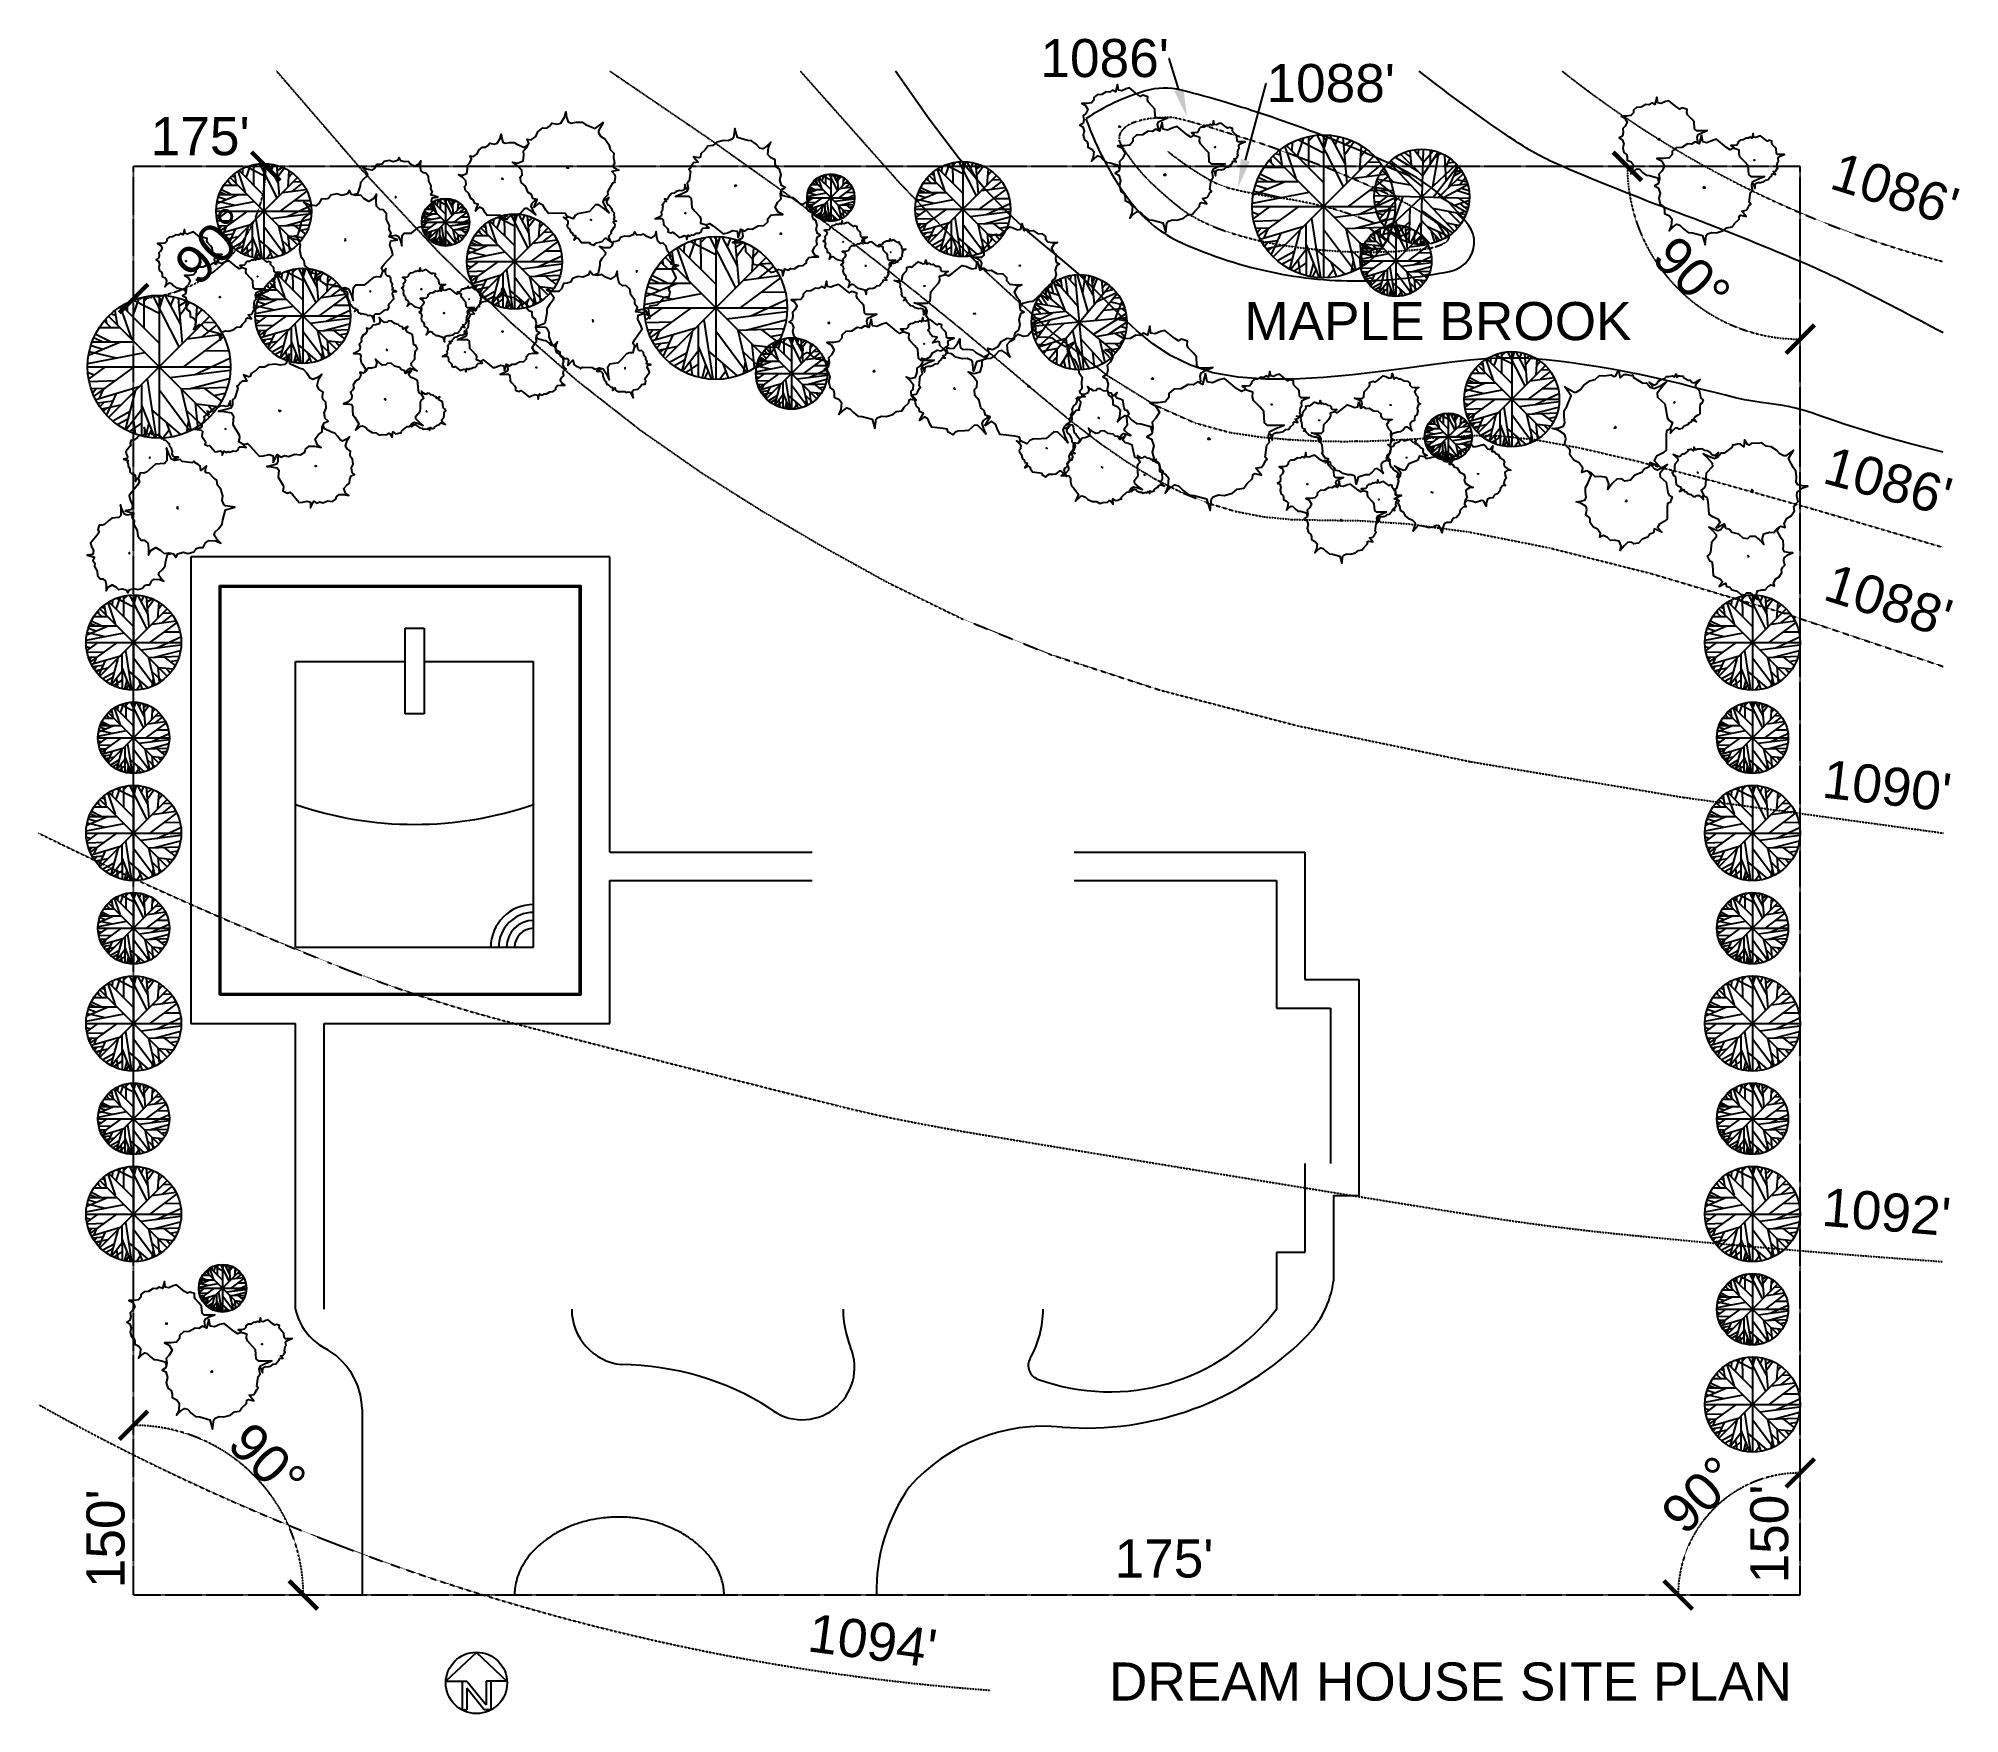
# Model space of a CAD drawing. Header units: inches. Extents: x -120 to 2301, y -149 to 1961.
import ezdxf
from ezdxf import colors
from ezdxf.entities.mleader import LeaderData, LeaderLine
from ezdxf.math import Vec2, Vec3

# ---------------------------------------------------------------- set-up
doc = ezdxf.new("R2010")
doc.units = ezdxf.units.IN
doc.header["$MEASUREMENT"] = 0
doc.linetypes.add('HIDDEN2', pattern=[0.1875, 0.125, -0.0625])
doc.linetypes.add('PHANTOM2', pattern=[1.25, 0.625, -0.125, 0.125, -0.125, 0.125, -0.125])
for name, color, linetype in [('c-anno-text', 2, 'Continuous'), ('c-prop', 6, 'PHANTOM2'), ('c-topo', 2, 'HIDDEN2'), ('c-watr', 4, 'Continuous')]:
    doc.layers.add(name, color=color, linetype=linetype)
doc.layers.add('c-prop-lndscp', color=7, linetype='Continuous', true_color=0x3fd968)
doc.layers.add('c-tree', color=4, linetype='Continuous', plot=False)
doc.styles.get("Standard").update_dxf_attribs({"font": 'arial.ttf'})
doc.dimstyles.get("Standard").update_dxf_attribs({"dimtxt": 48, "dimasz": 36, "dimexe": 0.18, "dimexo": 0.0625, "dimgap": 0.09, "dimtad": 1, "dimdec": 6, "dimzin": 3, "dimdsep": 46, "dimlunit": 4, "dimtxsty": 'Standard', "dimblk": 'ARCHTICK', "dimcen": 0.09, "dimclrd": 256, "dimclre": 256, "dimclrt": 256, "dimadec": 0, "dimazin": 0, "dimtfac": 1, "dimtdec": 6, "dimtofl": 0, "dimtmove": 2, "dimatfit": 3, "dimfxl": 1, "dimtolj": 1, "dimtzin": 0, "dimlwd": -1, "dimlwe": -1, "dimarcsym": 0})

# ---------------------------------------------------------------- blocks, each defined once
blk = doc.blocks.new('Tree - deciduous plan')
for p, q in [((-32.6092, 50.4264), (-23.2782, 23.5674)), ((-31.2008, 51.1035), (-0.2149, 20.1818)), ((-26.4472, 46.5894), (-26.2712, 53.8116)), ((-22.0458, 42.0753), (-16.5881, 57.6486)), ((-21.1656, 55.8436), (-0.0388, 45.0094)), ((-12.5388, 54.9406), (-7.9613, 59.4546)), ((-12.3627, 32.1443), (-12.5388, 58.7776)), ((-5.3205, 59.6806), (16.5105, 16.7963)), ((2.426, 54.9406), (-1.4472, 59.9056)), ((0, 59.9996), (0, -60)), ((0.4894, 48.6208), (3.6584, 59.6806)), ((18.2711, 35.5298), (5.419, 59.6806)), ((9.8203, 51.5549), (12.8133, 58.5516)), ((19.6795, 19.5047), (16.3344, 57.6486)), ((17.0387, 51.1035), (23.2006, 55.1666)), ((17.7429, 43.6552), (25.4894, 54.2636)), ((31.6513, 50.8778), (30.2429, 30.5643)), ((-49.8627, 32.8214), (-32.7853, 32.8214)), ((-45.8134, 38.2383), (-40.5318, 33.0471)), ((-43.8768, 36.4326), (-44.405, 40.2696)), ((42, 42), (-42, -42)), ((42, -42), (-42, 42)), ((-40.1797, 44.558), (-36.4825, 43.2038)), ((-37.0107, 47.0408), (-35.25, 35.5298)), ((31.1232, 42.5267), (35.8767, 48.1693)), ((36.2288, 25.1474), (48.9049, 35.0784)), ((37.1091, 37.1098), (46.6161, 37.5612)), ((-32.2571, 20.6333), (-59.1937, 9.348)), ((-57.081, 17.9248), (-47.0458, 14.7649)), ((-56.0247, 20.859), (-20.8134, 20.859)), ((-54.7923, 24.4702), (-47.75, 21.0847)), ((-53.2078, 27.4044), (-40.1797, 20.859)), ((54.3626, 25.3731), (20.9119, 0.3198)), ((23.3767, 23.3417), (53.3063, 27.4044)), ((-59.7219, 2.8025), (-12.0106, 12.0565)), ((-58.6656, 12.7336), (-35.9543, 7.5424)), ((-54.6162, -24.7335), (-20.2853, 0.0941)), ((29.3626, -6.6771), (59.4682, 7.091)), ((38.5175, 13.4107), (58.2359, 13.6364)), ((-60, 0), (60, 0)), ((-59.7219, -4.8714), (-54.2641, -6.6771)), ((-45.2853, -0.1316), (-59.0177, -10.0627)), ((-58.4895, -12.3197), (-36.4825, -11.6426)), ((-14.8275, -15.0282), (-14.6515, -57.6865)), ((-10.074, -10.0627), (-2.5036, -59.7178)), ((9.2922, -9.1598), (59.6443, -2.8401)), ((26.3697, -18.4138), (58.9401, -9.8369)), ((-57.081, -18.4138), (-45.2853, -17.9624)), ((-52.6797, -18.188), (-55.4966, -22.0251)), ((-53.2078, -27.442), (-16.7641, -16.6081)), ((-38.9472, -29.0219), (-51.4472, -30.6018)), ((-47.2219, -19.3166), (-50.2148, -26.3135)), ((-46.5177, -30.1504), (-49.5106, -33.536)), ((-35.9543, -22.4765), (-44.0529, -40.5329)), ((-19.9331, -20.2194), (-28.5599, -52.721)), ((-14.6515, -32.1818), (-3.912, -59.4922)), ((-0.0388, -19.0909), (25.8415, -53.8495)), ((18.6232, -18.6394), (26.7218, -53.3981)), ((18.7992, -18.6394), (57.3556, -17.2853)), ((30.419, -30.1504), (32.3556, -50.0125)), ((31.4753, -31.279), (49.6091, -33.3103)), ((38.1654, -18.188), (52.426, -29.0219)), ((45.9119, -24.0564), (55.595, -22.2508)), ((-32.4331, -32.4075), (-48.1021, -35.5674)), ((-43.7008, -34.6645), (-46.6937, -37.373)), ((-24.6867, -37.8244), (-38.7712, -45.7241)), ((-26.2712, -43.9185), (-34.7219, -48.6583)), ((-14.6515, -36.2445), (-27.6797, -52.9467)), ((-14.6515, -47.3041), (-25.0388, -54.3009)), ((-21.5177, -45.4984), (-19.9331, -56.1065)), ((-8.4895, -47.5298), (-11.4825, -58.5893)), ((-6.2008, -36.2445), (17.919, -57.0094)), ((5.9471, -46.6269), (10.5246, -58.5893)), ((22.8485, -36.4702), (35.3485, -48.4326)), ((24.7852, -44.8213), (23.0246, -54.978)), ((41.5105, -32.6332), (46.088, -38.0501)), ((-6.3768, -52.721), (-9.3698, -58.815)), ((8.4119, -53.1724), (3.8344, -59.4922))]:
    blk.add_line(p, q)
blk.add_circle((0, 0), 60)
blk = doc.blocks.new('North Arrow')
for p, q in [((0, 0), (-12.86, -11.999)), ((0, 0), (12.782, -11.999)), ((-12.86, -11.999), (-6, -11.999)), ((-6, -11.999), (-6, -23.999)), ((-6, -11.999), (-4, -11.999)), ((-4, -11.999), (4, -21.999)), ((3.195, -23.996), (-4, -15.002)), ((-4, -15.002), (-4, -23.999)), ((4, -11.999), (4, -21.999)), ((6, -11.999), (4, -11.999)), ((12.782, -11.999), (6, -11.999)), ((6, -11.999), (6, -23.999)), ((-6, -23.999), (-4, -23.999)), ((6, -23.999), (3.195, -23.999))]:
    blk.add_line(p, q)
blk.add_circle((-0.013, -12.745), 12.885)
blk = doc.blocks.new('Clump of Trees or Bushes - plan')
for points in [[(-10.993, 56.487), (-9.228, 58.426), (-10.144, 63.512), (-8.923, 67.033), (-3.43, 69.772), (2.673, 72.119), (-2.82, 71.728), (-10.449, 71.728), (-13.195, 74.075), (-13.806, 83.073), (-16.857, 86.594), (-22.045, 92.071), (-22.961, 94.81), (-22.656, 98.722), (-28.759, 100.678), (-31.811, 99.113), (-35.472, 101.461), (-45.543, 109.676), (-49.815, 108.503), (-55.308, 106.155), (-59.58, 106.938), (-60.801, 113.98), (-63.242, 104.982), (-67.209, 106.938), (-70.872, 104.59), (-74.839, 104.982), (-80.637, 101.461), (-86.435, 101.069), (-90.402, 97.548), (-90.402, 94.419), (-93.454, 90.898), (-98.947, 90.115), (-105.66, 90.115), (-101.083, 87.768), (-98.031, 82.682), (-100.778, 77.596), (-103.829, 74.466), (-103.219, 69.772), (-104.134, 65.077), (-108.102, 62.73), (-104.439, 60.774), (-102.609, 55.297), (-103.829, 50.211), (-102.303, 44.342), (-98.947, 41.995), (-98.031, 38.865), (-98.031, 34.953), (-93.148, 32.606), (-90.707, 29.476), (-91.317, 22.434), (-93.454, 17.348), (-89.487, 21.26), (-85.519, 23.999), (-82.468, 23.216), (-78.806, 19.304), (-74.228, 15.783), (-69.956, 15.392), (-59.886, 12.653), (-58.254, 7.074)], [(59.448, 5.262), (60.936, 4.858), (62.652, -1.011), (63.415, 4.858), (64.178, 5.836), (66.848, 6.814), (69.709, 6.569), (73.905, 7.792), (76.385, 9.748), (79.627, 10.237), (81.153, 12.438), (84.014, 15.127), (84.205, 17.084), (85.158, 17.573), (88.591, 16.839), (85.73, 20.262), (88.591, 20.751), (89.545, 21.974), (90.689, 24.174), (91.452, 24.663), (90.499, 25.886), (91.261, 31.999), (92.596, 33.466), (92.024, 36.645), (92.787, 38.845), (96.22, 40.557), (100.035, 42.024), (96.602, 41.779), (91.834, 41.779), (90.117, 43.246), (89.736, 48.871), (87.828, 51.071), (84.586, 54.494), (84.014, 56.206), (84.205, 58.651), (80.39, 59.873), (78.483, 58.895), (76.194, 60.362), (69.9, 65.497), (67.23, 64.764), (63.797, 63.297), (61.126, 63.786), (60.364, 68.187), (58.838, 62.563), (56.358, 63.786), (54.07, 62.319), (51.59, 62.563), (47.966, 60.362), (44.343, 60.118), (41.863, 57.917), (41.863, 55.961), (39.956, 53.761), (36.523, 53.272), (32.327, 53.272), (35.187, 51.805), (36.641, 49.381)]]:
    blk.add_lwpolyline(points)
for points in [[(-4.577, 66.508), (-7.629, 55.261), (-12.588, 57.706), (-17.166, 54.772), (-22.125, 55.261), (-29.372, 50.86), (-36.62, 50.371), (-41.579, 45.969), (-41.579, 42.057), (-45.393, 37.656), (-52.259, 36.678), (-60.651, 36.678), (-54.93, 33.743), (-51.115, 27.386), (-54.548, 21.029), (-58.363, 17.116), (-57.6, 11.248), (-58.744, 5.38), (-63.703, 2.446), (-59.126, 0), (-56.837, -6.846), (-58.363, -13.203), (-56.455, -20.539), (-52.259, -23.473), (-51.115, -27.385), (-51.115, -32.275), (-45.012, -35.21), (-41.96, -39.122), (-42.723, -47.924), (-45.393, -54.282), (-40.434, -49.391), (-35.475, -45.968), (-31.661, -46.946), (-27.083, -51.837), (-21.362, -56.238), (-16.021, -56.727), (-3.433, -60.15), (0, -71.887), (1.526, -60.15), (3.052, -58.194), (8.392, -56.238), (14.114, -56.727), (22.506, -54.282), (27.465, -50.369), (33.949, -49.391), (37.001, -44.99), (42.723, -39.611), (43.104, -35.699), (45.012, -34.721), (51.878, -36.188), (46.156, -29.341), (51.878, -28.363), (53.785, -25.918), (56.074, -21.517), (57.6, -20.539), (55.692, -18.094), (57.218, -5.868), (59.888, -2.934), (58.744, 3.424), (60.27, 7.825), (67.136, 11.248), (74.765, 14.182), (67.899, 13.693), (58.363, 13.693), (54.93, 16.627), (54.167, 27.875), (50.352, 32.276), (43.867, 39.123), (42.723, 42.546), (43.104, 47.436), (35.475, 49.882), (31.661, 47.925), (27.083, 50.86), (14.495, 61.129), (9.155, 59.662), (2.289, 56.728), (-3.052, 57.706)], [(-58.055, 61.947), (-58.97, 60.774), (-57.139, 60.774)], [(62.08, 35.667), (61.508, 34.933), (62.652, 34.933)], [(-1.144, 1.468), (-2.289, 0), (0, 0)]]:
    blk.add_lwpolyline(points, close=True)
blk = doc.blocks.new('_ArchTick')
at = {"color": 0, "linetype": 'ByBlock', "const_width": 0.15}
blk.add_lwpolyline([(-0.5, -0.5), (0.5, 0.5)], dxfattribs=at)
blk = doc.blocks.new('*D6')
at = {"layer": 'c-topo', "transparency": 16777216}
blk.add_arc((2100, 0), 153.8, 90, 180, dxfattribs=at)
at = {"layer": 'Defpoints', "color": 0, "transparency": 16777216}
for p in [(2100, 1800), (2023.1, 133.2), (0, 0), (2100, 0), (2100, 0)]:
    blk.add_point(p, dxfattribs=at)
at = {"layer": 'c-topo', "transparency": 16777216, "xscale": 36, "yscale": 36, "zscale": 36}
blk.add_blockref('_ArchTick', (2100, 153.8), dxfattribs=at)
at = {"layer": 'c-topo', "transparency": 16777216, "xscale": 36, "yscale": 36, "zscale": 36, "rotation": 269.9999999999999}
blk.add_blockref('_ArchTick', (1946.2, 0), dxfattribs=at)
at = {"layer": 'c-topo', "transparency": 16777216, "insert": (1973.8, 126.2), "char_height": 48, "attachment_point": 5, "rotation": 45}
blk.add_mtext('\\A1;90°', dxfattribs=at)
blk = doc.blocks.new('*D7')
at = {"layer": 'c-topo', "transparency": 16777216}
blk.add_arc((0, 0), 213.8, 0, 90, dxfattribs=at)
at = {"layer": 'Defpoints', "color": 0, "transparency": 16777216}
for p in [(0, 1800), (185.2, 106.9), (0, 0), (0, 0), (2100, 0)]:
    blk.add_point(p, dxfattribs=at)
at = {"layer": 'c-topo', "transparency": 16777216, "xscale": 36, "yscale": 36, "zscale": 36}
for p, rotation in [((0, 213.8), 179.9999999999999), ((213.8, 0), 270)]:
    blk.add_blockref('_ArchTick', p, dxfattribs=dict(at, rotation=rotation))
at = {"layer": 'c-topo', "transparency": 16777216, "insert": (168.6, 168.6), "char_height": 48, "attachment_point": 5, "rotation": 315}
blk.add_mtext('\\A1;90°', dxfattribs=at)
blk = doc.blocks.new('*D8')
at = {"layer": 'c-topo', "transparency": 16777216}
blk.add_arc((0, 1800), 166.6, 270, 0, dxfattribs=at)
at = {"layer": 'Defpoints', "color": 0, "transparency": 16777216}
for p in [(0, 1800), (0, 1800), (2100, 1800), (83.3, 1655.7), (0, 0)]:
    blk.add_point(p, dxfattribs=at)
at = {"layer": 'c-topo', "transparency": 16777216, "xscale": 36, "yscale": 36, "zscale": 36}
for p, rotation in [((166.6, 1800), 90), ((0, 1633.4), 180)]:
    blk.add_blockref('_ArchTick', p, dxfattribs=dict(at, rotation=rotation))
at = {"layer": 'c-topo', "transparency": 16777216, "insert": (100.4, 1699.6), "char_height": 48, "attachment_point": 5, "rotation": 45}
blk.add_mtext('\\A1;90°', dxfattribs=at)
blk = doc.blocks.new('*D9')
at = {"layer": 'c-topo', "transparency": 16777216}
blk.add_arc((2100, 1800), 217.8, 180, 270, dxfattribs=at)
at = {"layer": 'Defpoints', "color": 0, "transparency": 16777216}
for p in [(0, 1800), (2100, 1800), (2100, 1800), (1911.3, 1691.1), (2100, 0)]:
    blk.add_point(p, dxfattribs=at)
at = {"layer": 'c-topo', "transparency": 16777216, "xscale": 36, "yscale": 36, "zscale": 36, "rotation": 90}
blk.add_blockref('_ArchTick', (1882.2, 1800), dxfattribs=at)
at = {"layer": 'c-topo', "transparency": 16777216, "xscale": 36, "yscale": 36, "zscale": 36}
blk.add_blockref('_ArchTick', (2100, 1582.2), dxfattribs=at)
at = {"layer": 'c-topo', "transparency": 16777216, "insert": (1963.4, 1663.4), "char_height": 48, "attachment_point": 5, "rotation": 315}
blk.add_mtext('\\A1;90°', dxfattribs=at)

msp = doc.modelspace()

# ---------------------------------------------------------------- linework, layer by layer
at = {"layer": 'c-prop'}
for p, q in [((0, 0), (0, 1800)), ((0, 1800), (2100, 1800)), ((2100, 0), (2100, 1800)), ((0, 0), (2100, 0))]:
    msp.add_line(p, q, dxfattribs=at)
at = {"layer": 'c-prop-lndscp'}
for p, q in [((600, 1308), (72, 1308)), ((72, 1308), (72, 720)), ((600, 936), (600, 1308)), ((108, 1272), (564, 1272)), ((108, 756), (108, 1272)), ((110, 758), (110, 1270)), ((110, 1270), (562, 1270)), ((562, 758), (562, 1270)), ((564, 756), (564, 1272)), ((342, 1110), (342, 1218)), ((342, 1218), (366, 1218)), ((366, 1218), (366, 1110)), ((204, 816), (204, 1176)), ((204, 1176), (342, 1176)), ((366, 1176), (504, 1176)), ((504, 816), (504, 1176)), ((366, 1110), (342, 1110)), ((564, 936), (562, 936)), ((600, 936), (855, 936)), ((1185, 936), (1476, 936)), ((1476, 936), (1476, 775.5)), ((564, 900), (562, 900)), ((600, 720), (600, 900)), ((600, 900), (855, 900)), ((1185, 900), (1440, 900)), ((1440, 900), (1440, 739.5)), ((564, 864), (562, 864)), ((204, 816), (504, 816)), ((1476, 775.5), (1544, 775.5)), ((1544, 775.5), (1544, 503.5)), ((108, 756), (564, 756)), ((110, 758), (562, 758)), ((1440, 739.5), (1508, 739.5)), ((1508, 739.5), (1508, 543.5)), ((72, 720), (204, 720)), ((204, 360), (204, 720)), ((240, 360), (240, 720)), ((240, 720), (600, 720)), ((1476, 543.5), (1476, 431.5)), ((1512, 503.5), (1512, 395.5)), ((1512, 503.5), (1544, 503.5)), ((1476, 431.5), (1440, 431.5)), ((1440, 431.5), (1440, 360)), ((288, 234), (288, 0))]:
    msp.add_line(p, q, dxfattribs=at)
for centre, radius, start, end in [((354, 1431.1781245), 460.3042472, 250.9816217666, 289.0183782334), ((504, 816), 54, 90, 180), ((504, 816), 44, 90, 180), ((504, 816), 34, 90, 180), ((504, 816), 24, 90, 180), ((1388.7419802, 412.7470449), 124.4588285, 314.5152820119, 352.0345283127), ((275.3903779, 375.4754869), 73.0484549, 192.2309268627, 241.0185493004), ((622.6141171, 360.3755647), 70.6151158, 180.3047275695, 263.3840186353), ((1020, 360), 126, 180, 202.3996357633), ((1020, 360), 126, 330.4721213265, 0), ((1230, 519.9874995), 264, 249.8595652506, 322.6982097079), ((1200.1757788, 601.8266843), 391.4928703, 265.5764852666, 314.792771607), ((197.7370513, 231.7843669), 90.2901375, 1.4061244488, 62.0928398389), ((842.4866964, 286.8356162), 66, 231.5941250066, 22.3996357633), ((1145.2967029, 289.0300327), 18, 150.4721213265, 249.8595652506), ((1147.4719002, -14.2659595), 226.8852383, 84.3064602012, 138.5805217768), ((1164.1552474, 4.77885), 228.2052898, 144.9504045372, 181.1999193827)]:
    msp.add_arc(centre, radius, start, end, dxfattribs=at)
for start_param, end_param in [(4.0953856428, 4.7123889804), (6.2831853072, 6.2927174491), (3.1511247955, 3.1526741443)]:
    msp.add_ellipse((612, 0), major_axis=(-324, 2.766604), ratio=0.8957737604, start_param=start_param, end_param=end_param, dxfattribs=at)
msp.add_open_spline([(744.007417, 0), (744.0007945, 0.8228964), (743.9792231, 1.6459631), (743.8250741, 5.1232386), (743.5524981, 7.7844308), (742.6938875, 13.0729496), (742.1193949, 15.6907987), (740.6369988, 20.986606), (739.7293804, 23.6625569), (737.5464875, 29.0709748), (736.2687544, 31.808682), (733.7978501, 36.4131924), (732.7154037, 38.269608), (730.3589836, 41.9899345), (729.0818845, 43.858641), (726.0940258, 47.9082248), (724.3464624, 50.0881171), (721.1962933, 53.6980378), (719.8692215, 55.1389173), (717.0787379, 58.0065514), (715.6175407, 59.4308165), (712.2192402, 62.5684589), (710.2497238, 64.2734276), (706.5584481, 67.2621864), (704.8714667, 68.559129), (701.3702325, 71.1106453), (699.5586949, 72.3630701), (695.2852709, 75.1605101), (692.7863425, 76.6858534), (687.9927319, 79.403562), (685.7215972, 80.6115656), (681.0438778, 82.938001), (678.6410319, 84.0543856), (673.39687, 86.3212439), (670.539926, 87.4562507), (665.5095618, 89.2803468), (663.3640845, 90.0061362), (659.0024497, 91.3763101), (656.7890274, 92.019744), (650.0697197, 93.8165195), (645.4847834, 94.8358743), (638.1356987, 96.140541), (635.4006041, 96.5561481), (629.8853492, 97.2541622), (627.107618, 97.5361528), (620.9995627, 98.0036972), (617.6654056, 98.1603555), (611.4796767, 98.2679956), (608.6189572, 98.2450989), (602.8983144, 98.0545423), (600.040814, 97.8868521), (593.7165699, 97.3551543), (590.2571408, 96.9554541), (582.0170929, 95.7427621), (577.2412844, 94.8213585), (569.7051946, 93.0211661), (566.8797128, 92.2638516), (561.7790881, 90.746926), (559.4891912, 90.007529), (554.9709385, 88.4329367), (552.7457395, 87.5987221), (547.4327504, 85.4657768), (544.3874494, 84.1219033), (539.0466843, 81.5493692), (536.7179604, 80.3462815), (532.17998, 77.8415788), (529.974574, 76.5418759), (525.4156108, 73.6822988), (523.082676, 72.1110364), (519.2924221, 69.3791293), (517.782275, 68.2369128), (514.8493977, 65.9127223), (513.4286937, 64.732229), (509.309498, 61.1480823), (506.754159, 58.7014795), (501.8148597, 53.5196144), (499.4525879, 50.7579983), (495.894814, 46.1403783), (494.573176, 44.2901728), (490.9080094, 38.7603944), (488.845692, 35.0745089), (485.4169328, 27.7932376), (484.0506574, 24.2008088), (481.9213641, 17.1049269), (481.1587141, 13.6028341), (480.2408422, 7.1169168), (480.0186005, 4.1252123), (479.9930008, 1.1271947)], degree=3, knots=[3.15643148, 3.15643148, 3.15643148, 3.15643148, 3.1889402685, 3.1889402685, 3.2936995323, 3.2936995323, 3.3950333757, 3.3950333757, 3.4963672192, 3.4963672192, 3.5977010626, 3.5977010626, 3.6657637459, 3.6657637459, 3.7338264292, 3.7338264292, 3.8134619344, 3.8134619344, 3.8669501662, 3.8669501662, 3.920438398, 3.920438398, 3.9861595485, 3.9861595485, 4.0381717575, 4.0381717575, 4.0901839666, 4.0901839666, 4.157176201, 4.157176201, 4.2145794448, 4.2145794448, 4.2719826887, 4.2719826887, 4.3370698041, 4.3370698041, 4.3843593181, 4.3843593181, 4.4316488321, 4.4316488321, 4.5262278601, 4.5262278601, 4.5814624723, 4.5814624723, 4.6366970845, 4.6366970845, 4.7025209825, 4.7025209825, 4.7590213099, 4.7590213099, 4.8155216373, 4.8155216373, 4.8847104344, 4.8847104344, 4.9824163512, 4.9824163512, 5.0423388807, 5.0423388807, 5.0926279792, 5.0926279792, 5.1429170777, 5.1429170777, 5.2149220051, 5.2149220051, 5.2735522264, 5.2735522264, 5.3321824477, 5.3321824477, 5.3987792461, 5.3987792461, 5.4453138241, 5.4453138241, 5.4918484021, 5.4918484021, 5.5849175581, 5.5849175581, 5.6873452044, 5.6873452044, 5.7555495399, 5.7555495399, 5.8919582109, 5.8919582109, 6.0283668818, 6.0283668818, 6.1647755528, 6.1647755528, 6.2831853072, 6.2831853072, 6.2831853072, 6.2831853072], dxfattribs=at)
msp.add_open_spline([(479.9930008, 1.1271947), (479.9897924, 0.7514619), (479.989675, 0.375748), (479.9926632, 0)], degree=3, dxfattribs=at)
at = {"layer": 'c-topo'}
for points in [[(180, 1920), (287.1679688, 1795.78125), (384.84375, 1691.25), (474.7851563, 1603.59375), (558.75, 1530), (638.4960938, 1467.65625), (715.78125, 1413.75), (792.3632813, 1365.46875), (870, 1320), (951.5039063, 1275), (1043.90625, 1230), (1155.2929688, 1185), (1293.75, 1140), (1467.3632812, 1095), (1684.21875, 1050), (1952.4023438, 1005), (2280, 960)], [(600, 1920), (724.1796875, 1835.46875), (828.4375, 1761.25), (915.3515625, 1696.40625), (987.5, 1640), (1047.4609375, 1591.09375), (1097.8125, 1548.75), (1141.1328125, 1512.03125), (1180, 1480), (1216.640625, 1451.8652344), (1251.875, 1427.421875), (1286.171875, 1406.6113281), (1320, 1389.375), (1353.828125, 1375.6542969), (1388.125, 1365.390625), (1423.359375, 1358.5253906), (1460, 1355), (1499.3359375, 1354.2285156), (1545.9375, 1353.515625), (1605.1953125, 1349.6386719), (1682.5, 1339.375), (1783.2421875, 1319.5019531), (1912.8125, 1286.796875), (2076.6015625, 1238.0371094), (2280, 1170)], [(840, 1920), (964.1796875, 1780.0566406), (1068.4375, 1672.328125), (1155.3515625, 1592.4667969), (1227.5, 1536.125), (1287.4609375, 1498.9550781), (1337.8125, 1476.609375), (1381.1328125, 1464.7402344), (1420, 1459), (1456.5820312, 1455.7207031), (1491.40625, 1453.953125), (1524.5898438, 1453.4277344), (1556.25, 1453.875), (1586.5039062, 1455.0253906), (1615.46875, 1456.609375), (1643.2617188, 1458.3574219), (1670, 1460), (1696.6210938, 1461.0390625), (1727.34375, 1460.0625), (1767.2070312, 1455.4296875), (1821.25, 1445.5), (1894.5117188, 1428.6328125), (1992.03125, 1403.1875), (2118.8476562, 1367.5234375), (2280, 1320)]]:
    msp.add_lwpolyline(points, dxfattribs=at)
for points in [[(1800, 1920, 0.0207091692), (1887.5161149, 1856.3258097, 0.0207091692), (1980, 1800.110119, 0.0309927527), (2126.2738777, 1730.7482941, 0.0309927527), (2280, 1680)], [(1563.48235, 1728.311975, 0.0118965563), (1523.1264997, 1742.7500889, 0.0207573091), (1499.5, 1749.5, 0.0233054139), (1442.6736311, 1760.4387597, -0.0229656783), (1385, 1771.5, -0.0720464525), (1355.014463, 1783.4507758, -0.0371834831), (1303.5, 1818.5)], [(-120, 960, 0.0191953299), (249.1385844, 795.6430296, 0.0319481032), (480, 720, 0.0019446907), (890.9048711, 615.574072, 0.0116420838), (960, 600, 0.0083161303), (1065.9931513, 580.5174369, 0.0014403536), (1680, 480, 0.014930763), (1878.3089725, 454.1688207, 0.0074053762), (2280, 420)], [(1080, -120, -0.043074314), (589.6429482, -41.4282072, -0.043074314), (120, 120, -0.0116200558), (-1.394595, 177.21081, -0.0116200558), (-120, 240)]]:
    msp.add_lwpolyline(points, format="xyb", dxfattribs=at)
msp.add_lwpolyline([(1244.9338226, 1844.476059, 0.3130268539), (1243.7961966, 1827.662901, 0.0714086171), (1286.407764, 1775.156595, 0.0191538522), (1318.2468924, 1747.8909293, 0.0402959489), (1334.8317269, 1736.8027419, 0.049479302), (1381.3502893, 1716.5900999, 0.0375805454), (1446.2129233, 1700.9992716, 0.0201738936), (1503.435223, 1694.0748407, 0.0210416636), (1558.6599356, 1691.9750501, 0.0283178967), (1628.2550063, 1696.2042075, 0.0842700607), (1650.8780799, 1702.8434423, 0.011711428), (1651.9584377, 1703.4018048, 0.0090114496), (1653.3311404, 1704.1849679, 0.5226552022), (1654.3851714, 1718.9858606, 0.0657933609), (1574.9818183, 1767.3716751, 0.0026799868), (1518.2137209, 1792.0800687, 0.0105784472), (1503.669429, 1797.9569028, 0.0017954376), (1444.645385, 1820.1237673, 0.0065187654), (1428.2887166, 1825.9581751, 0.0045482673), (1412.2355614, 1831.286867, 0.0015932793), (1366.2267473, 1845.9341748, 0.0090545807), (1331.8637455, 1856.0733093, 0.0152782631), (1311.2273858, 1861.0852289, 0.057650867), (1306.4076873, 1861.5324581, 0.0130928067), (1285.1864806, 1860.495373, 0.0760810059), (1258.1230168, 1854.2475044, 0.1301658902)], format="xyb", close=True, dxfattribs=at)
at = {"layer": 'c-watr'}
msp.add_lwpolyline([(2280, 1440), (2239.0527344, 1450.5615234), (2205.546875, 1459.8046875), (2178.4863281, 1467.8173828), (2156.875, 1474.6875), (2139.7167969, 1480.5029297), (2126.015625, 1485.3515625), (2114.7753906, 1489.3212891), (2105, 1492.5), (2095.8300781, 1494.9873047), (2086.953125, 1496.9296875), (2078.1933594, 1498.4853516), (2069.375, 1499.8125), (2060.3222656, 1501.0693359), (2050.859375, 1502.4140625), (2040.8105469, 1504.0048828), (2030, 1506), (2018.2910156, 1508.515625), (2005.703125, 1511.5), (1992.2949219, 1514.859375), (1978.125, 1518.5), (1963.2519531, 1522.328125), (1947.734375, 1526.25), (1931.6308594, 1530.171875), (1915, 1534), (1897.9199219, 1537.6523438), (1880.546875, 1541.09375), (1863.0566406, 1544.3007812), (1845.625, 1547.25), (1828.4277344, 1549.9179688), (1811.640625, 1552.28125), (1795.4394531, 1554.3164062), (1780, 1556), (1765.3613281, 1557.3007812), (1751.015625, 1558.15625), (1736.3183594, 1558.4960938), (1720.625, 1558.25), (1703.2910156, 1557.3476562), (1683.671875, 1555.71875), (1661.1230469, 1553.2929688), (1635, 1550), (1604.9316406, 1545.8789062), (1571.640625, 1541.40625), (1536.1230469, 1537.1679688), (1499.375, 1533.75), (1462.3925781, 1531.7382812), (1426.171875, 1531.71875), (1391.7089844, 1534.2773438), (1360, 1540), (1331.7773438, 1549.2675781), (1306.71875, 1561.640625), (1284.2382812, 1576.4746094), (1263.75, 1593.125), (1244.6679688, 1610.9472656), (1226.40625, 1629.296875), (1208.3789062, 1647.5292969), (1190, 1665), (1170.6835938, 1681.4941406), (1149.84375, 1698.515625), (1126.8945312, 1717.9980469), (1101.25, 1741.875), (1072.3242188, 1772.0800781), (1039.53125, 1810.546875), (1002.2851562, 1859.2089844), (960, 1920)], dxfattribs=at)
for points in [[(2280, 1590, 0.0079761853), (2161.7816062, 1651.4856325, 0.0156226552), (2100, 1680, 0.0105876171), (1946.2938815, 1741.3899742, -0.0111194541), (1800, 1800, -0.0462112109), (1740.7716237, 1832.0225494, -0.0207883018), (1620, 1920)], [(1200, 1860, 0.0797065166), (1257.8733004, 1753.2070076, 0.1232334809), (1320, 1704, 0.056872207), (1439.1527424, 1665.6983673, 0.0587244087), (1560, 1656, 0.040062149), (1657.9382608, 1667.542538, 0.159654111), (1680, 1680, 0.3602965148), (1682.2164578, 1725.6711985, 0.1249750876), (1590, 1800.0894717, 0.0125854161), (1517.0223007, 1831.3889356, 0.0121628246), (1440, 1860, 0.0099719235), (1376.5712712, 1880.4159211, 0.0113241135), (1320, 1896, 0.1352199836), (1274.8419567, 1894.9771192, 0.0729934231), (1200, 1860)]]:
    msp.add_lwpolyline(points, format="xyb", dxfattribs=at)

# ---------------------------------------------------------------- block references
at = {"layer": 'c-tree', "xscale": -1, "rotation": 142.8452121489896}
msp.add_blockref('Clump of Trees or Bushes - plan', (548.0365782, 1797.8201241), dxfattribs=at)
at = {"layer": 'c-tree'}
for name, p in [('Clump of Trees or Bushes - plan', (1300.5, 1789)), ('Clump of Trees or Bushes - plan', (1980.1993546, 1773)), ('Tree - deciduous plan', (164, 1743.5)), ('Tree - deciduous plan', (1045, 1746)), ('Tree - deciduous plan', (480, 1680)), ('Tree - deciduous plan', (213.2429, 1611.5643)), ('Clump of Trees or Bushes - plan', (934, 1541.5)), ('Tree - deciduous plan', (1736.5, 1506.5)), ('Tree - deciduous plan', (0, 1200.0002)), ('Tree - deciduous plan', (2040, 1200)), ('Tree - deciduous plan', (0, 960.0002)), ('Tree - deciduous plan', (2040, 960)), ('Tree - deciduous plan', (0, 720.0002)), ('Tree - deciduous plan', (2040, 720)), ('Tree - deciduous plan', (0, 480.0002)), ('Tree - deciduous plan', (2040, 480)), ('Clump of Trees or Bushes - plan', (99.5, 281)), ('Tree - deciduous plan', (2040, 240))]:
    msp.add_blockref(name, p, dxfattribs=at)
for name, p, rotation in [('Clump of Trees or Bushes - plan', (757.3752289, 1775.9533203), 180), ('Tree - deciduous plan', (1623.1950784, 1761.6256693), 133.2590644555046), ('Clump of Trees or Bushes - plan', (266.25, 1706.25), 267.0159346624147), ('Clump of Trees or Bushes - plan', (578.4202034, 1604.2205801), 275.2438711654012), ('Tree - deciduous plan', (1191.5, 1603.5), 275.2438711654012), ('Clump of Trees or Bushes - plan', (183, 1492.5), 169.9077978238698), ('Clump of Trees or Bushes - plan', (2039.1411083, 1393.0045935), 133.2590644555046), ('Clump of Trees or Bushes - plan', (55.4701731, 1370.7157778), 89.99999999999999)]:
    msp.add_blockref(name, p, dxfattribs=dict(at, rotation=rotation))
for name, p, xscale, yscale, zscale in [('Tree - deciduous plan', (1499.5, 1749.5), 1.5, 1.5, 1.5), ('Tree - deciduous plan', (878.5, 1760.5), 0.5, 0.5, 0.5), ('Tree - deciduous plan', (393, 1729.5), 0.5, 0.5, 0.5), ('Clump of Trees or Bushes - plan', (109.5, 1635), 0.75, 0.75, 0.75), ('Clump of Trees or Bushes - plan', (923, 1674.5), 0.5, 0.5, 0.5), ('Tree - deciduous plan', (1590.5680738, 1681.0063922), 0.75, 0.75, 0.75), ('Tree - deciduous plan', (733.5, 1621.5), 1.5, 1.5, 1.5), ('Clump of Trees or Bushes - plan', (391.5, 1615), 0.5, 0.5, 0.5), ('Tree - deciduous plan', (32, 1547.5), 1.5, 1.5, 1.5), ('Clump of Trees or Bushes - plan', (1356.4003693, 1456.2193672), 1.25, 1.25, 1.25), ('Tree - deciduous plan', (829, 1539), 0.75, 0.75, 0.75), ('Clump of Trees or Bushes - plan', (1540.4199219, 1453.6513672), -0.75, 0.75, 0.75), ('Tree - deciduous plan', (1656.6308594, 1459.1787109), 0.5, 0.5, 0.5), ('Clump of Trees or Bushes - plan', (1522.6367188, 1353.8720703), 0.75, 0.75, 0.75), ('Tree - deciduous plan', (0, 1080.0002), 0.75, 0.75, 0.75), ('Tree - deciduous plan', (2040, 1080), 0.75, 0.75, 0.75), ('Tree - deciduous plan', (0, 840.0002), 0.75, 0.75, 0.75), ('Tree - deciduous plan', (2040, 840), 0.75, 0.75, 0.75), ('Tree - deciduous plan', (0, 600.0002), 0.75, 0.75, 0.75), ('Tree - deciduous plan', (2040, 600), 0.75, 0.75, 0.75), ('Tree - deciduous plan', (112, 386.5), 0.5, 0.5, 0.5), ('Tree - deciduous plan', (2040, 360), 0.75, 0.75, 0.75), ('North Arrow', (432, -72.5), 3, 3, 3)]:
    msp.add_blockref(name, p, dxfattribs=dict(at, xscale=xscale, yscale=yscale, zscale=zscale))
at = {"layer": 'c-tree', "xscale": -1}
msp.add_blockref('Clump of Trees or Bushes - plan', (1058.5, 1614), dxfattribs=at)
at = {"layer": 'c-tree'}
for p, xscale, yscale, zscale, rotation in [((1129.1351667, 1522.2005801), -1.125, 1.125, 1.125, 135.0000000000002), ((317.5, 1505.5), 0.75, 0.75, 0.75, 314.9999999999997), ((464, 1592), 0.75, 0.75, 0.75, 180), ((1867.1801888, 1472.0856523), -1.125, 1.125, 1.125, 231.8112714514852), ((1221, 1420), 0.75, 0.75, 0.75, 320.9432864483794), ((1635.1915365, 1389.3886691), -0.75, 0.75, 0.75, 335.0605636722463)]:
    msp.add_blockref('Clump of Trees or Bushes - plan', p, dxfattribs=dict(at, xscale=xscale, yscale=yscale, zscale=zscale, rotation=rotation))

# ---------------------------------------------------------------- texts
at = {"layer": 'c-anno-text', "char_height": 48, "attachment_point": 1}
for s, width, insert, rotation in [("1086'", 1338.5, (2149.5254224, 1818.6430266), 342.6111521633), ("1086'", 1338.5, (2139.113556, 1447.9222194), 344.7448812969), ("1088'", 438.5, (2141.4853119, 1300.4298679), 342.4233507071), ("1090'", 231, (2131.719773, 1052.6410934), 353.4943733543), ("1092'", 221.5, (2129.9873254, 513.2348697), 355.3275572446), ("1094'", 282, (853.9406408, -23.1078856), 352.471498916)]:
    msp.add_mtext_dynamic_manual_height_columns(s, width=width, gutter_width=1, heights=[0], dxfattribs=dict(at, insert=insert, rotation=rotation))
at = {"layer": 'c-topo', "char_height": 48, "attachment_point": 1}
for s, width, insert in [("175'", 508.5, (21.5, 1862)), ('MAPLE BROOK', 508, (1399.5, 1629)), ("175'", 508.5, (1236, 70)), ('DREAM HOUSE SITE PLAN', 899.5, (1229, -85))]:
    msp.add_mtext_dynamic_manual_height_columns(s, width=width, gutter_width=1, heights=[0], dxfattribs=dict(at, insert=insert))
at = {"layer": 'c-topo', "char_height": 48, "attachment_point": 1, "rotation": 90}
for insert in [(-59.5, 8.5), (2037, 14.5)]:
    msp.add_mtext_dynamic_manual_height_columns("150'", width=157, gutter_width=1, heights=[0], dxfattribs=dict(at, insert=insert))

# ---------------------------------------------------------------- dimensions: what is measured, and where the dimension line sits
at = {"layer": 'c-topo'}
for base, line1, line2, picture, middle in [((83.3233089, 1655.6797956), ((0, 0), (0, 1800)), ((0, 1800), (2100, 1800)), '*D8', (100.443892, 1699.556108)), ((1911.3376031, 1691.0757144), ((0, 1800), (2100, 1800)), ((2100, 0), (2100, 1800)), '*D9', (1963.3508595, 1663.3508595)), ((185.1938174, 106.9217003), ((0, 0), (0, 1800)), ((0, 0), (2100, 0)), '*D7', (168.6031802, 168.6031802)), ((2023.087306, 133.2166938), ((0, 0), (2100, 0)), ((2100, 0), (2100, 1800)), '*D6', (1973.8359635, 126.1640365))]:
    dim = msp.add_angular_dim_2l(base=base, line1=line1, line2=line2, dimstyle='Standard', dxfattribs=at)
    dim.commit()
    dim.dimension.update_dxf_attribs({"geometry": picture, "text_midpoint": middle})

# ---------------------------------------------------------------- leaders
ml = msp.add_multileader_mtext('Standard', dxfattribs=at)
ml.set_content("1086'", color=256)
ml.set_leader_properties()
ml.build(insert=Vec2(0, 0))
ml.multileader.update_dxf_attribs({"dogleg_length": 0.36, "arrow_head_size": 36})
ctx = ml.context
ctx.base_point, ctx.char_height, ctx.arrow_head_size, ctx.landing_gap_size, ctx.plane_origin = Vec3(1152.9293042, 1936), 48, 36, 0.09, Vec3(1327.5, 1862)
ctx.text_align_type = 2
notes = []
notes.append((ctx, [(0, (1, 1, 0), (1305, 1936), (-1, 0), 0.36, [(0, [(1327.5, 1862)], 0, [])])]))
ctx.mtext.insert, ctx.mtext.alignment, ctx.mtext.flow_direction = Vec3(1304.55, 1960.4092769), 3, 5
ml = msp.add_multileader_mtext('Standard', dxfattribs=at)
ml.set_content("1088'", color=256)
ml.set_leader_properties()
ml.build(insert=Vec2(0, 0))
ml.multileader.update_dxf_attribs({"dogleg_length": 0.36, "arrow_head_size": 36})
ctx = ml.context
ctx.base_point, ctx.char_height, ctx.arrow_head_size, ctx.landing_gap_size, ctx.plane_origin = Vec3(1427.36, 1904.5), 48, 36, 0.09, Vec3(1391.5, 1773)
notes.append((ctx, [(0, (1, 1, 0), (1427, 1904.5), (1, 0), 0.36, [(0, [(1391.5, 1773)], 0, [])])]))
ctx.mtext.insert, ctx.mtext.flow_direction = Vec3(1427.45, 1928.9092769), 5
for ctx, leaders in notes:
    for number, flags, end, landing, length, lines in leaders:
        leader = LeaderData()
        leader.index, (leader.has_last_leader_line, leader.has_dogleg_vector, leader.attachment_direction) = number, flags
        leader.last_leader_point, leader.dogleg_vector, leader.dogleg_length = Vec3(end), Vec3(landing), length
        for number, points, colour, breaks in lines:
            line = LeaderLine()
            line.index, line.vertices, line.color, line.breaks = number, Vec3.list(points), colors.encode_raw_color(colour), breaks
            leader.lines.append(line)
        ctx.leaders.append(leader)

doc.saveas('drawing.dxf')
